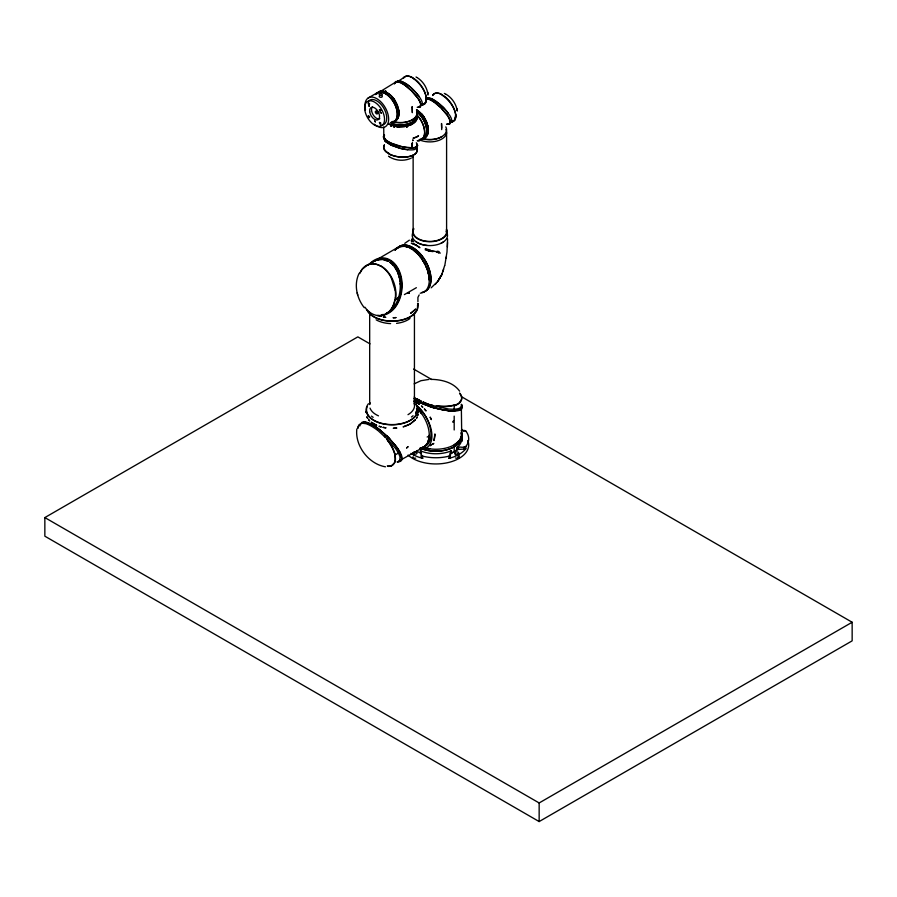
<?xml version="1.0" encoding="UTF-8"?>
<svg xmlns="http://www.w3.org/2000/svg" width="897" height="897" viewBox="0 0 897 897"><rect width="100%" height="100%" fill="white"/><g stroke="black" fill="none" stroke-linecap="round" stroke-linejoin="round"><path stroke-width="1.35" d="M416.331 146.716A19.42 5.752 17.4 0 1 412.115 147.803L402.607 146.861L391.866 143.397A15.384 4.552 17.3 0 1 386.136 140.1L383.793 137.14L383.748 127.071M414.436 405.579L414.436 314.286M421.355 456.125L421.523 457.649L422.689 458.356L422.689 456.158A2.231 1.289 0 0 1 421.355 454.981L422.689 456.158A32.83 18.949 0 0 0 449.038 456.158L450.384 454.981A2.231 1.289 0 0 1 449.038 456.158L449.038 458.356L450.384 457.167L450.384 451.853L451.281 450.821L451.281 453.007A2.231 1.289 0 0 0 450.384 454.05L457.627 449.464L465.453 449.005L465.935 446.403A32.83 18.949 0 0 0 465.935 431.199L461.181 430.425M421.355 453.422L420.446 450.821L420.446 453.007A2.231 1.289 0 0 1 421.355 454.05L420.446 453.007A25.912 14.957 0 0 1 416.668 451.034M450.384 455.093L450.384 453.422M454.185 429.966L454.185 416.141M454.185 409.144L454.185 405.276L455.867 404.67M454.869 444.486L459.656 440.236L461.72 435.303L461.327 405.522M444.8 265.478L446.986 252.046L447.603 238.882M412.138 147.299L412.328 143.812L412.295 144.709M412.34 143.722L412.082 148.341M412.317 144.058L412.239 145.774M429.226 436.57L429.271 435.213M447.39 246.888L447.569 242.538M442.299 95.295A16.83 8.039 52.6 0 1 455.598 114.356A16.987 8.521 54 0 1 455.788 116.218L454.521 120.355L451.696 121.992A16.864 8.297 53.9 0 0 455.676 114.401A16.864 8.454 54 0 0 444.609 96.371L439.967 93.703A16.864 8.297 53.9 0 0 432.634 95.486A16.83 8.432 54 0 1 442.232 94.712M455.766 116.206L455.485 118.314M412.284 144.865L412.183 146.66M412.127 147.556L412.149 147.231M412.362 143.385L412.429 142.713L412.328 143.812M359.854 425.963L360.493 424.012L362.287 423.149A26.54 11.728 61 0 0 361.917 423.227M429.282 436.02L428.004 442.299L424.763 446.538L398.773 461.092M395.308 297.703L394.994 300.035A27.224 19.409 70.9 0 1 388.087 312.616L386.551 313.67L387.325 313.176M461.753 405.825L461.484 404.289L461.72 404.995M461.585 435.819L461.462 432.253L461.72 435.303M446.19 258.201L446.459 256.542M428.979 438.689L427.723 442.782M461.776 405.668L460.946 407.373L458.625 408.561A31.35 8.791 18.1 0 1 448.365 408.987L432.096 405.534M356.838 428.923C354.775 445.787 368.734 464.085 385.475 466.799M370.08 402.731L369.687 404.569L369.676 313.367M394.826 83.544L396.093 81.919L399.827 82.468A15.384 4.552 42.7 0 1 405.545 85.776L411.454 90.788L417.497 97.829A19.869 5.875 42.7 0 1 419.942 102.112A19.42 5.752 42.6 0 1 420.648 105.319L420.278 106.351A18.175 5.382 42.7 0 1 419.437 106.967L418.114 107.102M383.748 136.557L384.566 135.234M453.523 420.637L453.063 422.341L453.344 421.31M461.764 407.373L460.453 409.312L454.409 410.781A30.476 8.578 18 0 1 446.392 410.355A29.422 8.275 18 0 1 439.194 409.043M444.632 265.669L442.367 272.699L443.634 269.235M416.926 409.907L415.625 413.629L417.43 409.066M429.977 404.995L433.565 405.814M429.999 404.928L423.395 402.271L430.033 404.827M460.823 438.218L461.159 437.411M441.178 275.94L442.176 273.686L438.207 280.963L431.143 287.836M417.127 417.116L416.443 418.383L417.083 417.195M360.863 423.765C361.984 420.648 366.133 421.982 368.387 422.868A24.219 6.817 42 0 1 377.637 428.205L387.246 436.267L397.046 447.446A32.135 9.048 42 0 1 401.923 456.786C403.056 459.421 400.903 462.448 397.954 461.529M441.358 275.547L442.176 273.686M359.136 273.316C353.586 284.416 356.771 298.331 364.317 307.727M439.922 278.305L440.449 277.386M362.321 423.238L365.976 423.698A24.533 7.064 42.3 0 1 378.119 430.695L384.678 436.727A1.144 0.953 52.7 0 1 385.374 437.052L385.161 436.895A1.211 0.998 51.8 0 0 384.802 436.738L384.735 436.727M398.907 461.529L399.77 460.755M399.658 460.957L400.028 457.134A31.35 8.791 41.9 0 0 395.229 448.052L384.151 435.763M459.937 439.743L457.022 442.883M395.655 249.288L395.117 249.994C411.162 236.214 429.091 264.974 429.282 279.416M426.299 445.013L426.837 444.307M419.179 294.922L417.912 297.423L417.935 301.728M376.919 93.636L395.566 82.176M376.729 93.849C381.315 87.816 389.466 93.165 392.897 97.784M459.757 402.271L461.63 399.154L461.663 396.822A25.609 11.526 9.1 0 0 459.78 393.189M368.364 265.243C372.356 260.309 378.792 256.867 385.25 258.134A24.219 18.557 87.5 0 1 394.501 263.471C400.836 270.479 402.854 280.436 401.923 289.63A32.135 24.623 87.5 0 1 397.046 304.599C393.2 311.281 385.688 316.82 377.637 315.273M435.18 284.495L436.267 283.329M400.589 460.542L401.621 458.445L399.86 452.48A30.476 8.578 42 0 0 394.041 443.925C385.508 435.359 375.484 422.139 362.343 422.913A29.534 8.32 42 0 1 362.87 422.577A26.551 7.479 42 0 1 364.9 422.375A24.118 6.784 42 0 1 370.539 424.146A23.008 6.481 42 0 1 375.54 427.028A23.995 6.761 42 0 1 382.391 432.186L386.439 435.807A27.729 7.826 42 0 1 389.029 438.308M409.368 240.149L404.76 243.367M416.331 146.704L416.769 146.312A18.411 5.449 17.4 0 0 417.183 145.37L416.6 143.61M384.129 134.976L383.221 136.949L385.62 140.033A15.899 4.709 17.3 0 0 391.641 143.509L399.322 146.233L408.819 147.971A20.575 6.088 17.3 0 0 415.67 147.5L417.789 145.572L416.331 142.724M398.694 296.952L394.994 300.035L398.335 298.096M369.777 264.021L373.343 261.464M418.036 95.048C413.495 89.554 408.169 84.408 401.598 81.436C397.954 77.961 386.999 89.274 404.973 76.727M396.822 248.133L399.961 246.451M425.133 446.168L421.994 447.85M411.454 416.993L413.069 415.737M370.562 263.348L371.212 262.843M372.042 262.473L397.192 247.751M363.083 423.16L362.5 423.216M414.156 383.871L420.928 380.709L428.979 379.42M450.384 457.167A2.231 1.289 0 0 1 449.038 458.356A32.83 18.949 0 0 0 465.935 448.601A2.231 1.289 0 0 1 463.895 449.363L463.895 447.177A2.231 1.289 0 0 0 465.935 446.403C463.357 449.016 455.732 444.419 456.685 449.89A25.912 14.957 0 0 1 451.281 453.007M412.172 157.637L413.102 157.02M443.555 241.831L440.999 243.3M454.151 444.878L455.306 444.161M432.365 444.307L433.823 443.454L431.681 444.553M368.118 98.02L376.807 93.008M416.645 136.927L418.529 135.839C414.952 138.385 409.189 139.17 416.477 137.028M404.401 294.597L416.376 287.69M462.045 397.023L852.15 622.249L852.15 640.85L539.153 821.562L44.85 536.182L44.85 517.58L357.847 336.868L369.968 343.865M398.335 453.097L394.994 455.037L395.308 456.797A26.91 12.166 48.4 0 1 394.758 462.594L391.406 465.734M44.85 517.58L539.153 802.961L852.15 622.249M372.704 261.823L376.303 260.164M387.089 313.199L390.767 310.9A29.422 22.548 87.5 0 0 395.487 305.888M427.163 437.018L427.768 436.693M373.903 261.15L380.418 258.728L385.205 258.863A23.602 18.097 87.5 0 1 394.119 264.01C402.024 272.811 403.179 285.986 399.86 296.963A30.476 23.356 87.5 0 1 395.487 305.888M424.763 446.538L419.931 448.276M411.207 124.56L412.306 123.988A16.751 9.665 0 0 0 416.769 114.894A16.976 9.833 60.1 0 1 418.17 116.464A16.718 9.654 60 0 1 424.629 132.745A16.718 9.654 60 0 1 417.475 140.717M399.187 461.372L397.606 461.877M368.005 264.671L362.354 269.145A26.91 18.119 74 0 0 360.291 272.565M412.34 124.01C405.164 127.755 396.037 127.834 388.861 124.089M384.903 314.477C386.035 314.107 377.783 316.977 376.605 315.374A24.611 18.803 86.9 0 1 373.69 314.511A24.398 18.635 86.9 0 1 370.898 313.075A24.533 18.759 87 0 1 365.965 308.59L364.967 307.211M411.129 158.197C404.323 161.325 395.891 160.855 389.5 156.897M410.916 124.705L404.816 126.488L398.055 126.712M384.163 314.746L390.262 311.068L395.297 304.924A31.35 24.051 87.7 0 0 400.051 290.28C401.094 280.122 398.38 268.483 389.769 262.171L391.17 263.258M375.305 260.522L382.324 259.412L388.58 261.419M438.487 252.674L439.227 252.371M397.449 81.066C406.588 81.089 413.371 89.857 418.955 96.271M362.141 423.272L361.614 423.339M380.104 91.359L379.24 91.662A16.707 9.643 60 0 1 382.346 91.135C392.247 92.974 398.459 103.727 398.997 113.201A16.751 9.676 60 0 1 392.561 121.656M383.053 315.105L383.333 315.038A26.305 18.658 73.5 0 0 383.871 314.869M451.696 121.992L454.992 119.626L455.665 114.401M378.355 259.625L379.061 259.502M380.227 91.315L381.191 91.158M449.846 123.068L451.673 122.014L451.561 119.2A20.003 5.887 42.6 0 0 449.52 115.04L444.194 108.302L439.261 103.682L432.018 98.849L427.342 97.818L430.975 98.39L435.493 100.856L443.006 107.079L447.401 112.013M398.089 461.809L397.068 461.877M421.87 105.084L424.875 103.716L426.367 99.802A17.032 8.533 54 0 0 426.355 97.481A16.864 8.297 53.9 0 1 422.308 104.983L425.615 102.662L426.299 97.437M401.587 246.114L402.484 246.047M363.453 422.409L365.55 422.319M381.393 91.146L382.346 91.135M431.177 379.353C441.503 379.521 453.299 382.29 459.612 391.148M382.324 259.412L380.698 259.368M419.74 106.07L422.296 105.05L422.184 102.236A20.003 5.887 42.6 0 0 420.144 98.076L418.484 95.687M406.139 149.575L399.67 148.229L390.509 144.843L385.015 141.143L383.815 138.239L385.351 141.491L391.877 145.482L401.318 148.655L408.404 149.799A19.958 5.875 17.4 0 0 414.425 149.575L416.937 148.274L416.926 146.166M396.239 126.499L397.842 126.69M404.278 246.148L408.505 247.314M437.288 406.184L436.032 406.005L438.566 406.33A27.224 12.356 11.9 0 0 454.151 405.265M385.811 317.336L383.176 316.876L385.351 317.269M406.913 149.653L407.653 149.765M429.786 448.825L426.187 448.164L428.654 448.668M434.496 251.317L430.459 250.532M388.681 123.988L395.925 126.443M434.742 251.362L437.153 251.844M433.161 405.5L431.984 405.253M417.195 107.315L420.39 107.147L420.996 104.344A20.575 6.088 42.7 0 0 417.98 98.177L411.734 90.821L405.534 85.529A15.899 4.709 42.7 0 0 399.513 82.053L395.633 81.526L394.388 83.937M446.571 124.268L449.756 124.111L450.372 121.308A20.575 6.088 42.7 0 0 447.356 115.13L441.1 107.775L434.91 102.493A15.899 4.709 42.7 0 0 428.878 99.018L427.667 98.603M436.503 251.709L437.074 251.822M427.017 98.816L429.192 99.432A15.384 4.552 42.7 0 1 434.922 102.74L440.819 107.741L446.874 114.794A19.869 5.875 42.7 0 1 449.319 119.066A19.42 5.752 42.6 0 1 450.025 122.272L449.655 123.315A18.175 5.382 42.7 0 1 448.803 123.932L447.491 124.055A16.034 4.743 42.6 0 1 447.076 124.01M439.194 409.043L424.068 404.199L414.156 398.784M385.519 260.063L383.938 259.648M438.005 252.046L438.498 252.18M428.396 406.106L433.408 407.698M386.607 260.489L387.582 260.937M444.329 93.434L445.809 94.151M410.591 76.738L415.233 79.418A16.864 8.454 54 0 1 426.21 97.392A16.83 8.039 52.6 0 0 412.934 78.331M413.831 401.082L415.053 401.621M421.085 401.161L416.376 398.616L421.848 401.542M391.193 154.968L386.562 152.288M414.055 401.172L418.529 403.504M373.488 423.754L371.179 422.184L376.718 425.38L372.031 422.969M429.102 251.171L425.2 248.962L425.683 249.321M416.051 76.985L416.825 77.4M415.076 401.632L419.37 404.278L416.858 402.585M416.443 245.341L411.275 243.222A25.912 14.957 60 0 1 417.89 246.249L419.908 247.729L414.649 244.242M416.69 109.793C423.53 114.132 428.026 122.082 428.362 130.166A16.751 9.676 60 0 1 421.153 138.587M410.467 248.256L411.488 248.839M413.584 369.037L431.76 379.532M446.201 94.364C452.032 97.863 456.192 104.074 457.235 110.802L456.876 108.963L457.235 110.802M374.015 424.057L375.63 425.032M414.93 401.43L416.331 402.282M417.206 77.635C423.171 81.414 427.364 88.007 427.992 95.071M416.522 109.692L422.274 114.738M416.096 241.775L417.385 242.605A17.738 10.237 0 0 0 419.572 243.681A17.559 10.136 0 0 0 427.163 245.464M389.152 156.661L388.513 156.19M415.221 397.864L414.167 397.102M371.47 416.096L373.152 417.329M413.45 250.173L417.677 253.873M368.062 311.45L368.824 312.078M376.684 428.99L377.402 429.585M392.135 264.189L392.964 265.03M411.084 240.766L412.362 241.585L411.824 240.833M391.697 262.675L392.37 263.337M366.481 309.779L367.12 310.429M386.697 435.83L390.352 439.586M418.125 409.346L420.435 412.037L418.17 409.368M425.783 410.591L424.326 408.875L426.041 410.916M419.471 255.858L420.368 256.957M393.413 264.335L393.951 265.007M394.501 266.902L395.207 267.923M447.861 112.652L448.332 113.235M421.377 413.259L420.592 412.239L421.624 413.618M386.562 438.969L388.098 440.999M422.476 114.984L423.44 116.274M393.099 98.031L394.063 99.309M421.994 259.166L425.133 264.48M423.563 116.442L426.748 122.418L428.261 128.585M394.187 99.489L397.382 105.454L398.885 111.62M394.972 266.218L395.409 266.891M461.293 404.603C463.57 406.689 462.022 410.064 459.174 410.4A32.135 9.048 18 0 1 448.646 410.848L434.07 407.956L422.274 403.661A24.219 6.817 18 0 1 414.885 399.658M396.934 270.872L395.981 269.089M416.511 408.382L417.083 409.458M396.362 268.304L396.709 268.965M391.406 278.182L395.173 290.348M426.299 266.992L426.837 268.304M397.595 270.569L397.853 271.23M398.515 274.762L397.786 272.766M427.723 270.849L428.979 276.399M398.627 272.98L398.829 273.641M357.185 292.837L357.746 295.102M414.089 402.888L414.392 404.188M417.744 411.375L417.935 412.62L417.767 411.476M399.77 280.212L399.961 281.198M399.12 276.837L399.243 277.532M428.284 128.921L428.329 130.143M398.907 111.957L398.963 113.19M429.226 278.799L429.271 280.212M400.185 283.441L400.185 284.327M441.705 128.036L441.537 123.517L441.705 129.617M539.153 802.961L539.153 821.562M462.224 438.476L462.224 441.021M459.085 454.398L459.085 458.401M458.132 453.848L458.132 457.862M456.898 447.558L456.898 449.745M455.295 452.2L455.295 454.88M454.185 446.829L454.185 451.561M451.034 450.944L451.034 453.131M446.594 132.689L446.594 232.233M413.595 454.88L413.595 452.2A2.007 1.155 0 0 1 416.881 452.593A2.007 1.155 0 0 1 414.986 454.185A2.007 1.155 0 0 1 413.181 452.548M413.136 155.248L413.136 231.28M395.028 250.106A25.867 14.935 60 0 1 423.788 261.969A25.867 14.935 60 0 1 420.233 293.207M397.405 248.222A25.867 14.935 60 0 1 425.817 261.632A25.867 14.935 60 0 1 422.173 292.209M417.542 303.59A25.912 14.957 0 0 1 398.257 320.812A25.912 14.957 0 0 1 367.322 310.732M383.389 314.421A24.118 18.478 87.5 0 1 381.404 314.724M399.77 296.918A29.534 22.638 87.5 0 1 387.493 313.053M394.792 299.923A27.157 19.274 72.2 0 1 387.291 313.098M380.62 265.759A26.226 18.736 70.7 0 1 395.319 300.226M368.005 264.693A25.609 17.424 71.3 0 1 391.529 278.261M359.719 273.563A26.226 17.884 71.2 0 1 380.552 266.106M395.241 290.359A26.944 19.218 70.9 0 1 395.364 297.726M417.845 409.043A25.867 14.935 60 0 1 429.203 433.453A25.867 14.935 60 0 1 420.502 448.175M388.995 438.308A29.893 8.421 42 0 1 399.815 452.447M417.273 405.926A25.867 14.935 60 0 1 430.638 430.235A25.867 14.935 60 0 1 423.294 446.998M415.681 403.717A25.912 14.957 0 0 1 392.056 424.819A25.912 14.957 0 0 1 368.432 403.717M362.22 423.384A26.237 10.764 49.6 0 1 362.59 423.339M357.735 428.048A27.157 11.213 50.6 0 1 360.045 424.203L359.63 424.55A27.224 11.213 51.6 0 0 357.937 428.25M394.568 453.198A27.28 12.625 47.4 0 1 395.061 455.071M394.646 454.835A26.226 11.784 50.8 0 1 387.672 466.35M386.719 438.891A27.145 12.468 47.6 0 1 395.207 455.138M391.384 465.7A25.609 11.549 50.7 0 1 387.313 465.902M387.997 441.021A27.213 12.266 48.1 0 1 394.388 453.12M409.985 318.491A22.492 12.984 0 0 1 396.575 323.368M390.621 323.604A22.492 12.984 0 0 1 376.179 319.848M417.52 305.26A25.531 14.733 0 0 1 397.427 320.689A25.531 14.733 0 0 1 368.118 311.405M415.995 404.738A25.531 14.733 0 0 1 393.828 424.561A25.531 14.733 0 0 1 367.131 406.7M414.504 406.33A22.492 12.984 0 0 1 407.989 414.672M378.478 415.849A22.492 12.984 0 0 1 370.024 408.113M445.932 129.415A16.785 9.699 0 0 1 439.182 140.28A16.785 9.699 0 0 1 419.202 139.708M446.302 229.901A16.751 9.665 0 0 1 429.046 241.416A16.751 9.665 0 0 1 413.82 228.982M445.787 126.869A16.718 9.654 0 0 1 440.909 137.095A16.718 9.654 0 0 1 422.711 138.564M441.795 136.736A16.796 9.945 -0.7 0 1 422.532 138.8M417.318 112.36A16.707 9.643 60 0 1 426.613 129.639A16.707 9.643 60 0 1 419.673 139.517M427.757 125.602A16.707 9.643 60 0 1 422.431 138.553M421.321 113.639A16.707 9.643 60 0 1 424.427 117.754M430.235 249.971A17.716 3.98 14.7 0 1 425.974 248.906M432.791 251.631A17.884 4.889 14.9 0 1 425.279 249.882M437.467 251.687A15.821 5.46 -1.9 0 1 438.33 251.911M436.301 251.485A17.301 2.96 5.5 0 1 436.985 251.631M437.422 251.194A17.716 2.086 7.2 0 1 439.037 251.552M433.632 251.44A18.288 2.769 13.6 0 1 432.702 251.272M440.349 253.055A18.063 1.525 12.4 0 1 438.128 252.752M436.772 251.967A16.157 5.259 -0.8 0 1 438.185 252.304M413.652 241.898A17.906 5.606 26.7 0 1 412.194 239.107M411.936 240.867A17.873 5.685 21.5 0 1 411.678 239.521A18.265 5.763 23.8 0 1 412.261 238.916M446.527 229.184A17.256 9.957 0 0 1 429.215 241.708A17.256 9.957 0 0 1 413.584 228.466M446.168 231.504A17.648 10.181 0 0 1 430.728 245.576A17.648 10.181 0 0 1 412.979 232.446M397.831 247.695A25.912 14.957 60 0 1 425.604 261.206A25.912 14.957 60 0 1 423.418 292.007M417.183 112.181A16.785 9.688 60 0 1 426.68 129.762A16.785 9.688 60 0 1 419.392 139.562M416.791 114.962A16.83 9.676 59.9 0 1 424.685 132.33A16.796 9.699 60 0 1 417.329 140.706M416.623 112.764A16.707 9.643 0 0 1 410.31 123.057A16.707 9.643 0 0 1 391.395 123.349M416.623 114.67A16.707 9.643 0 0 1 408.079 125.771M399.613 126.802A16.707 9.643 0 0 1 394.501 126.174M416.522 147.489A16.864 8.409 5.8 0 1 412.373 155.562A16.864 8.376 6.5 0 1 391.294 154.889M386.439 152.311A16.864 8.409 5.8 0 1 384.342 145.067M412.216 155.473A16.83 8.387 5.8 0 1 388.569 153.746M416.477 147.904A16.83 8.039 7.4 0 1 412.34 155.54M389.074 153.432A16.83 8.039 7.4 0 1 384.32 144.955M416.556 112.45A16.785 9.699 0 0 1 410.478 123.046A16.785 9.699 0 0 1 391.159 123.326M416.634 110.353A16.718 9.654 0 0 1 411.23 120.288A16.718 9.654 0 0 1 393.346 121.611M416.511 110.096A16.796 9.699 0 0 1 412.362 119.738M412.418 119.772A16.796 9.945 -0.7 0 1 393.166 121.846M375.26 94.6A16.707 9.643 60 0 1 394.265 103.267A16.707 9.643 60 0 1 390.296 122.564M398.38 108.638A16.707 9.643 60 0 1 391.955 121.6M391.955 96.685A16.707 9.643 60 0 1 395.05 100.789M410.579 76.738A16.864 8.297 53.9 0 0 403.224 78.42A16.83 8.443 54 0 1 412.867 77.759M365.483 109.838A16.751 9.676 60 0 1 375.327 97.919A16.751 9.676 60 0 1 388.636 119.85A16.751 9.676 60 0 1 374.172 124.156M375.697 93.972A16.751 9.676 60 0 1 394.175 103.032A16.751 9.676 60 0 1 391.406 122.586M379.891 95.699A1.559 0.819 -4.2 0 0 379.308 96.091L379.218 96.573A1.559 0.819 4.2 0 0 380.16 97.224L381.057 97.313A1.559 0.975 4.8 0 0 382.2 96.786L382.29 96.226A1.559 0.975 -4.5 0 0 381.617 95.631M368.05 101.821A14.072 8.129 60 0 1 384.118 108.784A14.072 8.129 60 0 1 380.799 125.165M379.812 118.707A7.03 4.059 60 0 1 373.163 114.872A7.03 4.059 60 0 1 372.468 106.821M377.996 113.179A1.559 0.897 60 0 1 376.886 112.091A1.559 0.897 60 0 1 376.751 110.667M378.747 111.811A1.559 0.897 60 0 1 378.859 112.428M467.774 440.539A32.83 18.949 0 0 1 448.623 462.46A32.83 18.949 0 0 1 408.068 455.082M410.983 453.355A32.83 18.949 0 0 0 422.689 458.356A2.231 1.289 0 0 1 421.355 457.167L421.355 451.853A2.231 1.289 0 0 0 420.446 450.821A25.912 14.957 0 0 0 451.281 450.821A2.231 1.289 0 0 0 450.384 451.853M461.776 429.349A32.83 18.949 0 0 1 463.648 430.885M458.715 456.909A2.007 1.155 0 0 1 457.683 458.053A2.007 1.155 0 0 1 455.452 457.941M461.226 433.184A25.912 14.957 0 0 1 449.733 448.881A25.912 14.957 0 0 1 420.233 448.175M461.316 436.009A25.912 14.957 0 0 1 456.685 447.704A2.231 1.289 0 0 1 458.479 447.177L458.479 449.363A2.231 1.289 0 0 0 456.685 449.89M463.895 430.425A2.231 1.289 0 0 1 465.935 431.199M415.703 458.132A2.007 1.155 0 0 1 413.652 457.885A2.007 1.155 0 0 1 413.091 456.719M462.224 440.539A1.783 1.032 0 0 1 460.475 439.732M461.383 431.872A25.867 14.935 0 0 1 451.875 446.044A25.867 14.935 0 0 1 425.783 448.063M461.383 433.8A25.867 14.935 0 0 1 449.745 448.848A25.867 14.935 0 0 1 421.209 448.545M417.98 407.316A25.912 14.957 60 0 1 431.883 434.608A25.912 14.957 60 0 1 420.099 448.859M415.143 399.501A22.997 6.481 18 0 0 420.222 402.439A24.118 6.784 18 0 0 429.349 406.218A26.551 7.479 18 0 0 434.641 407.888A29.534 8.32 18 0 0 454.319 410.725M415.21 399.546A24.118 6.784 18 0 1 414.078 398.728M431.984 405.265A26.237 11.426 11.6 0 1 430.818 404.995M453.871 405.085A27.157 11.93 11.7 0 1 437.231 405.803M459.544 393.312A26.226 11.975 12.1 0 1 454.779 405.635M459.813 402.293A26.944 12.244 12 0 1 455.945 404.715M434.922 434.17L434.922 434.428A25.912 14.957 60 0 1 433.901 440.528L434.922 434.17M366.189 412.553L366.436 411.106L366.189 412.553M417.935 414.022L417.677 415.546L417.935 414.022M417.935 303.511L417.677 305.036L417.935 303.511M368.667 105.521L369.34 106.328L368.667 105.521M374.688 121.039L375.361 121.835L374.688 121.039M380.698 112.473L381.382 113.28L380.732 112.394M412.912 140.01L412.766 140.65L412.912 140.01M368.297 103.144C368.398 106.855 371.28 102.998 368.297 103.144M368.297 116.038C368.398 119.75 371.28 115.892 368.297 116.038M379.465 109.591C379.566 113.302 382.447 109.445 379.465 109.591M379.465 122.485C379.566 126.197 382.447 122.34 379.465 122.485M440.943 275.962L437.489 281.759L440.943 275.962M415.502 309.185L415.378 309.342A25.912 14.957 0 0 1 410.602 313.266L415.502 309.185M415.502 419.695L410.108 424.057A25.912 14.957 0 0 1 403.089 426.86L410.378 423.9L415.502 419.695M431.334 444.665L430.134 445.663L431.334 444.665M407.967 446.784L406.655 447.928L407.967 446.784M407.26 126.847L406.532 127.015L407.26 126.847M409.211 293.061L407.956 293.297L409.211 293.061M396.665 428.048L393.256 428.273A25.912 14.957 0 0 0 396.653 428.048M395.902 317.605L393.256 317.762L395.902 317.605M385.811 427.847L383.097 427.364L385.811 427.847M394.4 127.004L393.716 126.847L394.4 127.004M381.113 426.882L379.207 426.31L381.113 426.882M381.034 316.349L379.184 315.8L381.034 316.349M386.069 91.404L385.217 91.079L386.069 91.404M391.26 126.062L390.565 125.782L391.26 126.062M424.999 402.91L423.395 402.271L424.999 402.91M422.117 406.61L421.411 405.96L422.812 407.272L422.117 406.61M369.575 420.76L368.611 419.695L369.575 420.76M367.725 418.451L366.918 416.937L367.725 418.451M430.212 417.284L431.334 419.527L430.212 417.284M427.858 93.837L427.499 92.01L427.858 93.837M412.228 107.405L412.172 106.552L412.34 112.663L412.228 107.405M379.767 95.082A1.559 0.897 0 0 0 382.29 94.521A1.559 0.897 0 0 0 380.193 93.535A1.559 0.897 0 0 0 379.767 95.082M364.754 109.647A14.072 8.129 60 0 0 380.799 126.174A14.072 8.129 60 0 0 378.231 105.016A14.072 8.129 60 0 0 364.754 109.647M369.676 111.632A7.03 4.059 60 0 0 377.693 119.895A7.03 4.059 60 0 0 376.415 109.322A7.03 4.059 60 0 0 369.676 111.632M375.395 112.08A1.559 0.897 60 0 0 377.177 113.919A1.559 0.897 60 0 0 376.886 111.564A1.559 0.897 60 0 0 375.395 112.08M455.609 453.994A2.007 1.155 0 0 0 458.715 453.086A2.007 1.155 0 0 0 455.799 451.987A2.007 1.155 0 0 0 455.609 453.994"/></g></svg>
